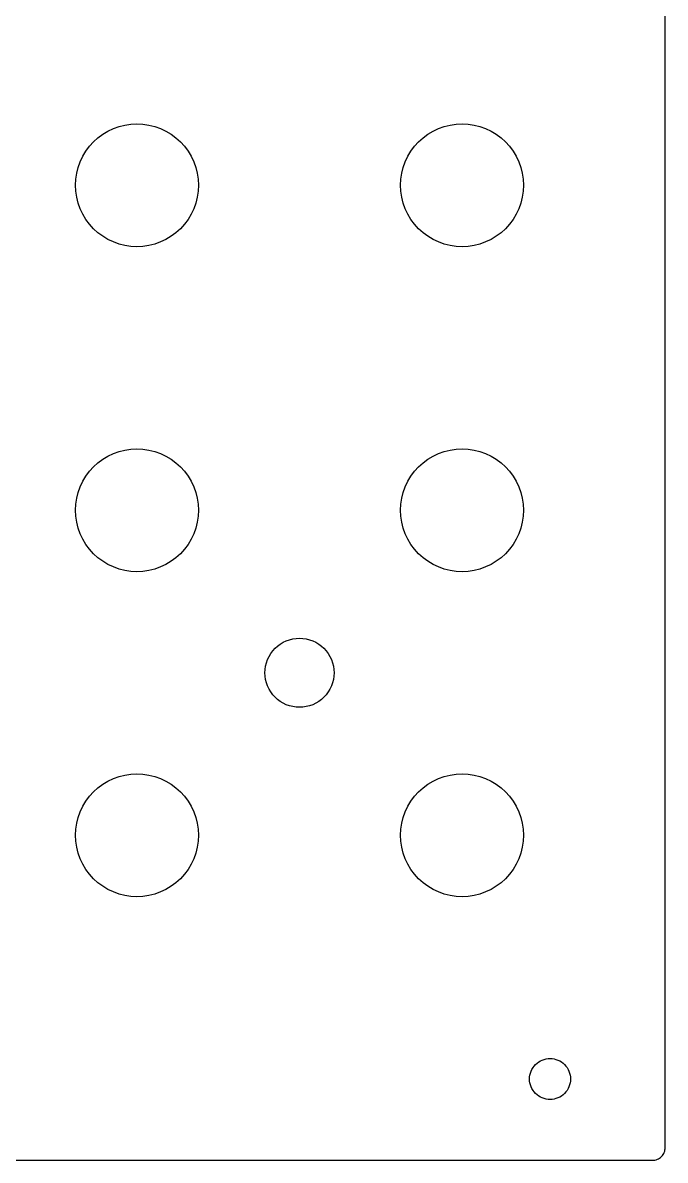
# Model space of a CAD drawing. Header units: metres. Extents: x 0 to 108, y 0 to 178.
# Drawn here: x 57.8 to 108, y 0 to 88.9 of the extents above; entities that cross this region are included whole.
import ezdxf

# ---------------------------------------------------------------- set-up
doc = ezdxf.new("R2010")
doc.units = ezdxf.units.M

msp = doc.modelspace()

# ---------------------------------------------------------------- linework, layer by layer
for p, q in [((107.95, 1), (107.95, 176.8)), ((65.2816, 80.7933), (65.7386, 80.9078)), ((65.7386, 80.9078), (66.2045, 80.9769)), ((66.2045, 80.9769), (66.675, 81)), ((66.675, 81), (67.1455, 80.9769)), ((67.1455, 80.9769), (67.6114, 80.9078)), ((67.6114, 80.9078), (68.0684, 80.7933)), ((90.6816, 80.7933), (91.1386, 80.9078)), ((91.1386, 80.9078), (91.6045, 80.9769)), ((91.6045, 80.9769), (92.075, 81)), ((92.075, 81), (92.5455, 80.9769)), ((92.5455, 80.9769), (93.0114, 80.9078)), ((93.0114, 80.9078), (93.4684, 80.7933)), ((63.6299, 79.9104), (64.0083, 80.191)), ((64.0083, 80.191), (64.4123, 80.4332)), ((64.4123, 80.4332), (64.8381, 80.6346)), ((64.8381, 80.6346), (65.2816, 80.7933)), ((68.0684, 80.7933), (68.5119, 80.6346)), ((68.5119, 80.6346), (68.9377, 80.4332)), ((68.9377, 80.4332), (69.3417, 80.191)), ((69.3417, 80.191), (69.7201, 79.9104)), ((89.0299, 79.9104), (89.4082, 80.191)), ((89.4082, 80.191), (89.8123, 80.4332)), ((89.8123, 80.4332), (90.2381, 80.6346)), ((90.2381, 80.6346), (90.6816, 80.7933)), ((93.4684, 80.7933), (93.9119, 80.6346)), ((93.9119, 80.6346), (94.3377, 80.4332)), ((94.3377, 80.4332), (94.7417, 80.191)), ((94.7417, 80.191), (95.1201, 79.9104)), ((62.6839, 78.8667), (62.9645, 79.2451)), ((62.9645, 79.2451), (63.2809, 79.5941)), ((63.2809, 79.5941), (63.6299, 79.9104)), ((69.7201, 79.9104), (70.0691, 79.5941)), ((70.0691, 79.5941), (70.3854, 79.2451)), ((70.3854, 79.2451), (70.666, 78.8667)), ((88.0839, 78.8667), (88.3645, 79.2451)), ((88.3645, 79.2451), (88.6809, 79.5941)), ((88.6809, 79.5941), (89.0299, 79.9104)), ((95.1201, 79.9104), (95.4691, 79.5941)), ((95.4691, 79.5941), (95.7854, 79.2451)), ((95.7854, 79.2451), (96.066, 78.8667)), ((62.2404, 78.0369), (62.4418, 78.4627)), ((62.4418, 78.4627), (62.6839, 78.8667)), ((70.666, 78.8667), (70.9082, 78.4627)), ((70.9082, 78.4627), (71.1096, 78.0369)), ((87.6404, 78.0369), (87.8418, 78.4627)), ((87.8418, 78.4627), (88.0839, 78.8667)), ((96.066, 78.8667), (96.3082, 78.4627)), ((96.3082, 78.4627), (96.5096, 78.0369)), ((61.9672, 77.1364), (62.0817, 77.5934)), ((62.0817, 77.5934), (62.2404, 78.0369)), ((71.1096, 78.0369), (71.2683, 77.5934)), ((71.2683, 77.5934), (71.3828, 77.1364)), ((87.3672, 77.1364), (87.4817, 77.5934)), ((87.4817, 77.5934), (87.6404, 78.0369)), ((96.5096, 78.0369), (96.6683, 77.5934)), ((96.6683, 77.5934), (96.7828, 77.1364)), ((61.875, 76.2), (61.8981, 76.6705)), ((61.8981, 76.6705), (61.9672, 77.1364)), ((71.3828, 77.1364), (71.4519, 76.6705)), ((71.4519, 76.6705), (71.475, 76.2)), ((87.275, 76.2), (87.2981, 76.6705)), ((87.2981, 76.6705), (87.3672, 77.1364)), ((96.7828, 77.1364), (96.8519, 76.6705)), ((96.8519, 76.6705), (96.875, 76.2)), ((61.8981, 75.7295), (61.875, 76.2)), ((61.9672, 75.2636), (61.8981, 75.7295)), ((71.4519, 75.7295), (71.3828, 75.2636)), ((71.475, 76.2), (71.4519, 75.7295)), ((87.2981, 75.7295), (87.275, 76.2)), ((87.3672, 75.2636), (87.2981, 75.7295)), ((96.8519, 75.7295), (96.7828, 75.2636)), ((96.875, 76.2), (96.8519, 75.7295)), ((62.0817, 74.8066), (61.9672, 75.2636)), ((62.2404, 74.3631), (62.0817, 74.8066)), ((71.2683, 74.8066), (71.1096, 74.3631)), ((71.3828, 75.2636), (71.2683, 74.8066)), ((87.4817, 74.8066), (87.3672, 75.2636)), ((87.6404, 74.3631), (87.4817, 74.8066)), ((96.6683, 74.8066), (96.5096, 74.3631)), ((96.7828, 75.2636), (96.6683, 74.8066)), ((62.4418, 73.9373), (62.2404, 74.3631)), ((62.6839, 73.5332), (62.4418, 73.9373)), ((70.9082, 73.9373), (70.666, 73.5332)), ((71.1096, 74.3631), (70.9082, 73.9373)), ((87.8418, 73.9373), (87.6404, 74.3631)), ((88.0839, 73.5332), (87.8418, 73.9373)), ((96.3082, 73.9373), (96.066, 73.5332)), ((96.5096, 74.3631), (96.3082, 73.9373)), ((62.9645, 73.1549), (62.6839, 73.5332)), ((63.2809, 72.8059), (62.9645, 73.1549)), ((70.3854, 73.1549), (70.0691, 72.8059)), ((70.666, 73.5332), (70.3854, 73.1549)), ((88.3645, 73.1549), (88.0839, 73.5332)), ((88.6809, 72.8059), (88.3645, 73.1549)), ((95.7854, 73.1549), (95.4691, 72.8059)), ((96.066, 73.5332), (95.7854, 73.1549)), ((63.6299, 72.4895), (63.2809, 72.8059)), ((64.0083, 72.2089), (63.6299, 72.4895)), ((64.4123, 71.9668), (64.0083, 72.2089)), ((69.3417, 72.2089), (68.9377, 71.9668)), ((69.7201, 72.4895), (69.3417, 72.2089)), ((70.0691, 72.8059), (69.7201, 72.4895)), ((89.0299, 72.4895), (88.6809, 72.8059)), ((89.4082, 72.2089), (89.0299, 72.4895)), ((89.8123, 71.9668), (89.4082, 72.2089)), ((94.7417, 72.2089), (94.3377, 71.9668)), ((95.1201, 72.4895), (94.7417, 72.2089)), ((95.4691, 72.8059), (95.1201, 72.4895)), ((64.8381, 71.7654), (64.4123, 71.9668)), ((65.2816, 71.6067), (64.8381, 71.7654)), ((65.7386, 71.4922), (65.2816, 71.6067)), ((66.2045, 71.4231), (65.7386, 71.4922)), ((66.675, 71.4), (66.2045, 71.4231)), ((67.1455, 71.4231), (66.675, 71.4)), ((67.6114, 71.4922), (67.1455, 71.4231)), ((68.0684, 71.6067), (67.6114, 71.4922)), ((68.5119, 71.7654), (68.0684, 71.6067)), ((68.9377, 71.9668), (68.5119, 71.7654)), ((90.2381, 71.7654), (89.8123, 71.9668)), ((90.6816, 71.6067), (90.2381, 71.7654)), ((91.1386, 71.4922), (90.6816, 71.6067)), ((91.6045, 71.4231), (91.1386, 71.4922)), ((92.075, 71.4), (91.6045, 71.4231)), ((92.5455, 71.4231), (92.075, 71.4)), ((93.0114, 71.4922), (92.5455, 71.4231)), ((93.4684, 71.6067), (93.0114, 71.4922)), ((93.9119, 71.7654), (93.4684, 71.6067)), ((94.3377, 71.9668), (93.9119, 71.7654)), ((64.4123, 55.0332), (64.8381, 55.2346)), ((64.8381, 55.2346), (65.2816, 55.3933)), ((65.2816, 55.3933), (65.7386, 55.5078)), ((65.7386, 55.5078), (66.2045, 55.5769)), ((66.2045, 55.5769), (66.675, 55.6)), ((66.675, 55.6), (67.1455, 55.5769)), ((67.1455, 55.5769), (67.6114, 55.5078)), ((67.6114, 55.5078), (68.0684, 55.3933)), ((68.0684, 55.3933), (68.5119, 55.2346)), ((68.5119, 55.2346), (68.9377, 55.0332)), ((89.8123, 55.0332), (90.2381, 55.2346)), ((90.2381, 55.2346), (90.6816, 55.3933)), ((90.6816, 55.3933), (91.1386, 55.5078)), ((91.1386, 55.5078), (91.6045, 55.5769)), ((91.6045, 55.5769), (92.075, 55.6)), ((92.075, 55.6), (92.5455, 55.5769)), ((92.5455, 55.5769), (93.0114, 55.5078)), ((93.0114, 55.5078), (93.4684, 55.3933)), ((93.4684, 55.3933), (93.9119, 55.2346)), ((93.9119, 55.2346), (94.3377, 55.0332)), ((63.2809, 54.1941), (63.6299, 54.5104)), ((63.6299, 54.5104), (64.0083, 54.791)), ((64.0083, 54.791), (64.4123, 55.0332)), ((68.9377, 55.0332), (69.3417, 54.791)), ((69.3417, 54.791), (69.7201, 54.5104)), ((69.7201, 54.5104), (70.0691, 54.1941)), ((88.6809, 54.1941), (89.0299, 54.5104)), ((89.0299, 54.5104), (89.4082, 54.791)), ((89.4082, 54.791), (89.8123, 55.0332)), ((94.3377, 55.0332), (94.7417, 54.791)), ((94.7417, 54.791), (95.1201, 54.5104)), ((95.1201, 54.5104), (95.4691, 54.1941)), ((62.4418, 53.0627), (62.6839, 53.4667)), ((62.6839, 53.4667), (62.9645, 53.8451)), ((62.9645, 53.8451), (63.2809, 54.1941)), ((70.0691, 54.1941), (70.3854, 53.8451)), ((70.3854, 53.8451), (70.666, 53.4667)), ((70.666, 53.4667), (70.9082, 53.0627)), ((87.8418, 53.0627), (88.0839, 53.4667)), ((88.0839, 53.4667), (88.3645, 53.8451)), ((88.3645, 53.8451), (88.6809, 54.1941)), ((95.4691, 54.1941), (95.7854, 53.8451)), ((95.7854, 53.8451), (96.066, 53.4667)), ((96.066, 53.4667), (96.3082, 53.0627)), ((62.0817, 52.1934), (62.2404, 52.6369)), ((62.2404, 52.6369), (62.4418, 53.0627)), ((70.9082, 53.0627), (71.1096, 52.6369)), ((71.1096, 52.6369), (71.2683, 52.1934)), ((87.4817, 52.1934), (87.6404, 52.6369)), ((87.6404, 52.6369), (87.8418, 53.0627)), ((96.3082, 53.0627), (96.5096, 52.6369)), ((96.5096, 52.6369), (96.6683, 52.1934)), ((61.8981, 51.2705), (61.9672, 51.7364)), ((61.9672, 51.7364), (62.0817, 52.1934)), ((71.2683, 52.1934), (71.3828, 51.7364)), ((71.3828, 51.7364), (71.4519, 51.2705)), ((87.2981, 51.2705), (87.3672, 51.7364)), ((87.3672, 51.7364), (87.4817, 52.1934)), ((96.6683, 52.1934), (96.7828, 51.7364)), ((96.7828, 51.7364), (96.8519, 51.2705)), ((61.875, 50.8), (61.8981, 51.2705)), ((61.8981, 50.3295), (61.875, 50.8)), ((71.4519, 51.2705), (71.475, 50.8)), ((71.475, 50.8), (71.4519, 50.3295)), ((87.275, 50.8), (87.2981, 51.2705)), ((87.2981, 50.3295), (87.275, 50.8)), ((96.8519, 51.2705), (96.875, 50.8)), ((96.875, 50.8), (96.8519, 50.3295)), ((61.9672, 49.8636), (61.8981, 50.3295)), ((62.0817, 49.4066), (61.9672, 49.8636)), ((71.3828, 49.8636), (71.2683, 49.4066)), ((71.4519, 50.3295), (71.3828, 49.8636)), ((87.3672, 49.8636), (87.2981, 50.3295)), ((87.4817, 49.4066), (87.3672, 49.8636)), ((96.7828, 49.8636), (96.6683, 49.4066)), ((96.8519, 50.3295), (96.7828, 49.8636)), ((62.2404, 48.9631), (62.0817, 49.4066)), ((62.4418, 48.5373), (62.2404, 48.9631)), ((71.1096, 48.9631), (70.9082, 48.5373)), ((71.2683, 49.4066), (71.1096, 48.9631)), ((87.6404, 48.9631), (87.4817, 49.4066)), ((87.8418, 48.5373), (87.6404, 48.9631)), ((96.5096, 48.9631), (96.3082, 48.5373)), ((96.6683, 49.4066), (96.5096, 48.9631)), ((62.6839, 48.1333), (62.4418, 48.5373)), ((62.9645, 47.7549), (62.6839, 48.1333)), ((70.666, 48.1333), (70.3854, 47.7549)), ((70.9082, 48.5373), (70.666, 48.1333)), ((88.0839, 48.1333), (87.8418, 48.5373)), ((88.3645, 47.7549), (88.0839, 48.1333)), ((96.066, 48.1333), (95.7854, 47.7549)), ((96.3082, 48.5373), (96.066, 48.1333)), ((63.2809, 47.4059), (62.9645, 47.7549)), ((63.6299, 47.0895), (63.2809, 47.4059)), ((70.0691, 47.4059), (69.7201, 47.0895)), ((70.3854, 47.7549), (70.0691, 47.4059)), ((88.6809, 47.4059), (88.3645, 47.7549)), ((89.0299, 47.0895), (88.6809, 47.4059)), ((95.4691, 47.4059), (95.1201, 47.0895)), ((95.7854, 47.7549), (95.4691, 47.4059)), ((64.0083, 46.8089), (63.6299, 47.0895)), ((64.4123, 46.5668), (64.0083, 46.8089)), ((64.8381, 46.3654), (64.4123, 46.5668)), ((65.2816, 46.2067), (64.8381, 46.3654)), ((68.5119, 46.3654), (68.0684, 46.2067)), ((68.9377, 46.5668), (68.5119, 46.3654)), ((69.3417, 46.8089), (68.9377, 46.5668)), ((69.7201, 47.0895), (69.3417, 46.8089)), ((89.4082, 46.8089), (89.0299, 47.0895)), ((89.8123, 46.5668), (89.4082, 46.8089)), ((90.2381, 46.3654), (89.8123, 46.5668)), ((90.6816, 46.2067), (90.2381, 46.3654)), ((93.9119, 46.3654), (93.4684, 46.2067)), ((94.3377, 46.5668), (93.9119, 46.3654)), ((94.7417, 46.8089), (94.3377, 46.5668)), ((95.1201, 47.0895), (94.7417, 46.8089)), ((65.7386, 46.0922), (65.2816, 46.2067)), ((66.2045, 46.0231), (65.7386, 46.0922)), ((66.675, 46), (66.2045, 46.0231)), ((67.1455, 46.0231), (66.675, 46)), ((67.6114, 46.0922), (67.1455, 46.0231)), ((68.0684, 46.2067), (67.6114, 46.0922)), ((91.1386, 46.0922), (90.6816, 46.2067)), ((91.6045, 46.0231), (91.1386, 46.0922)), ((92.075, 46), (91.6045, 46.0231)), ((92.5455, 46.0231), (92.075, 46)), ((93.0114, 46.0922), (92.5455, 46.0231)), ((93.4684, 46.2067), (93.0114, 46.0922)), ((77.2879, 39.8129), (77.4658, 40.0092)), ((77.4658, 40.0092), (77.6621, 40.1871)), ((77.6621, 40.1871), (77.875, 40.345)), ((77.875, 40.345), (78.1022, 40.4812)), ((78.1022, 40.4812), (78.3418, 40.5945)), ((78.3418, 40.5945), (78.5912, 40.6837)), ((78.5912, 40.6837), (78.8483, 40.7481)), ((78.8483, 40.7481), (79.1104, 40.787)), ((79.1104, 40.787), (79.375, 40.8)), ((79.375, 40.8), (79.6396, 40.787)), ((79.6396, 40.787), (79.9017, 40.7481)), ((79.9017, 40.7481), (80.1588, 40.6837)), ((80.1588, 40.6837), (80.4082, 40.5945)), ((80.4082, 40.5945), (80.6478, 40.4812)), ((80.6478, 40.4812), (80.875, 40.345)), ((80.875, 40.345), (81.0879, 40.1871)), ((81.0879, 40.1871), (81.2842, 40.0092)), ((81.2842, 40.0092), (81.4621, 39.8129)), ((76.7913, 38.8838), (76.8805, 39.1332)), ((76.8805, 39.1332), (76.9938, 39.3728)), ((76.9938, 39.3728), (77.13, 39.6)), ((77.13, 39.6), (77.2879, 39.8129)), ((81.4621, 39.8129), (81.62, 39.6)), ((81.62, 39.6), (81.7562, 39.3728)), ((81.7562, 39.3728), (81.8695, 39.1332)), ((81.8695, 39.1332), (81.9587, 38.8838)), ((76.675, 38.1), (76.688, 38.3646)), ((76.688, 38.3646), (76.7269, 38.6267)), ((76.7269, 38.6267), (76.7913, 38.8838)), ((81.9587, 38.8838), (82.0231, 38.6267)), ((82.0231, 38.6267), (82.062, 38.3646)), ((82.062, 38.3646), (82.075, 38.1)), ((76.688, 37.8353), (76.675, 38.1)), ((76.7269, 37.5732), (76.688, 37.8353)), ((76.7913, 37.3162), (76.7269, 37.5732)), ((82.0231, 37.5732), (81.9587, 37.3162)), ((82.062, 37.8353), (82.0231, 37.5732)), ((82.075, 38.1), (82.062, 37.8353)), ((76.8805, 37.0667), (76.7913, 37.3162)), ((76.9938, 36.8272), (76.8805, 37.0667)), ((77.13, 36.6), (76.9938, 36.8272)), ((77.2879, 36.3871), (77.13, 36.6)), ((81.62, 36.6), (81.4621, 36.3871)), ((81.7562, 36.8272), (81.62, 36.6)), ((81.8695, 37.0667), (81.7562, 36.8272)), ((81.9587, 37.3162), (81.8695, 37.0667)), ((77.4658, 36.1908), (77.2879, 36.3871)), ((77.6621, 36.0129), (77.4658, 36.1908)), ((77.875, 35.855), (77.6621, 36.0129)), ((78.1022, 35.7188), (77.875, 35.855)), ((78.3418, 35.6055), (78.1022, 35.7188)), ((78.5912, 35.5163), (78.3418, 35.6055)), ((80.4082, 35.6055), (80.1588, 35.5163)), ((80.6478, 35.7188), (80.4082, 35.6055)), ((80.875, 35.855), (80.6478, 35.7188)), ((81.0879, 36.0129), (80.875, 35.855)), ((81.2842, 36.1908), (81.0879, 36.0129)), ((81.4621, 36.3871), (81.2842, 36.1908)), ((78.8483, 35.4519), (78.5912, 35.5163)), ((79.1104, 35.413), (78.8483, 35.4519)), ((79.375, 35.4), (79.1104, 35.413)), ((79.6396, 35.413), (79.375, 35.4)), ((79.9017, 35.4519), (79.6396, 35.413)), ((80.1588, 35.5163), (79.9017, 35.4519)), ((63.6299, 29.1104), (64.0083, 29.3911)), ((64.0083, 29.3911), (64.4123, 29.6332)), ((64.4123, 29.6332), (64.8381, 29.8346)), ((64.8381, 29.8346), (65.2816, 29.9933)), ((65.2816, 29.9933), (65.7386, 30.1078)), ((65.7386, 30.1078), (66.2045, 30.1769)), ((66.2045, 30.1769), (66.675, 30.2)), ((66.675, 30.2), (67.1455, 30.1769)), ((67.1455, 30.1769), (67.6114, 30.1078)), ((67.6114, 30.1078), (68.0684, 29.9933)), ((68.0684, 29.9933), (68.5119, 29.8346)), ((68.5119, 29.8346), (68.9377, 29.6332)), ((68.9377, 29.6332), (69.3417, 29.3911)), ((69.3417, 29.3911), (69.7201, 29.1104)), ((89.0299, 29.1104), (89.4082, 29.3911)), ((89.4082, 29.3911), (89.8123, 29.6332)), ((89.8123, 29.6332), (90.2381, 29.8346)), ((90.2381, 29.8346), (90.6816, 29.9933)), ((90.6816, 29.9933), (91.1386, 30.1078)), ((91.1386, 30.1078), (91.6045, 30.1769)), ((91.6045, 30.1769), (92.075, 30.2)), ((92.075, 30.2), (92.5455, 30.1769)), ((92.5455, 30.1769), (93.0114, 30.1078)), ((93.0114, 30.1078), (93.4684, 29.9933)), ((93.4684, 29.9933), (93.9119, 29.8346)), ((93.9119, 29.8346), (94.3377, 29.6332)), ((94.3377, 29.6332), (94.7417, 29.3911)), ((94.7417, 29.3911), (95.1201, 29.1104)), ((62.9645, 28.4451), (63.2809, 28.7941)), ((63.2809, 28.7941), (63.6299, 29.1104)), ((69.7201, 29.1104), (70.0691, 28.7941)), ((70.0691, 28.7941), (70.3854, 28.4451)), ((88.3645, 28.4451), (88.6809, 28.7941)), ((88.6809, 28.7941), (89.0299, 29.1104)), ((95.1201, 29.1104), (95.4691, 28.7941)), ((95.4691, 28.7941), (95.7854, 28.4451)), ((62.2404, 27.2369), (62.4418, 27.6627)), ((62.4418, 27.6627), (62.6839, 28.0667)), ((62.6839, 28.0667), (62.9645, 28.4451)), ((70.3854, 28.4451), (70.666, 28.0667)), ((70.666, 28.0667), (70.9082, 27.6627)), ((70.9082, 27.6627), (71.1096, 27.2369)), ((87.6404, 27.2369), (87.8418, 27.6627)), ((87.8418, 27.6627), (88.0839, 28.0667)), ((88.0839, 28.0667), (88.3645, 28.4451)), ((95.7854, 28.4451), (96.066, 28.0667)), ((96.066, 28.0667), (96.3082, 27.6627)), ((96.3082, 27.6627), (96.5096, 27.2369)), ((61.9672, 26.3364), (62.0817, 26.7934)), ((62.0817, 26.7934), (62.2404, 27.2369)), ((71.1096, 27.2369), (71.2683, 26.7934)), ((71.2683, 26.7934), (71.3828, 26.3364)), ((87.3672, 26.3364), (87.4817, 26.7934)), ((87.4817, 26.7934), (87.6404, 27.2369)), ((96.5096, 27.2369), (96.6683, 26.7934)), ((96.6683, 26.7934), (96.7828, 26.3364)), ((61.875, 25.4), (61.8981, 25.8705)), ((61.8981, 25.8705), (61.9672, 26.3364)), ((71.3828, 26.3364), (71.4519, 25.8705)), ((71.4519, 25.8705), (71.475, 25.4)), ((87.275, 25.4), (87.2981, 25.8705)), ((87.2981, 25.8705), (87.3672, 26.3364)), ((96.7828, 26.3364), (96.8519, 25.8705)), ((96.8519, 25.8705), (96.875, 25.4)), ((61.8981, 24.9295), (61.875, 25.4)), ((61.9672, 24.4636), (61.8981, 24.9295)), ((71.4519, 24.9295), (71.3828, 24.4636)), ((71.475, 25.4), (71.4519, 24.9295)), ((87.2981, 24.9295), (87.275, 25.4)), ((87.3672, 24.4636), (87.2981, 24.9295)), ((96.8519, 24.9295), (96.7828, 24.4636)), ((96.875, 25.4), (96.8519, 24.9295)), ((62.0817, 24.0066), (61.9672, 24.4636)), ((62.2404, 23.5631), (62.0817, 24.0066)), ((71.2683, 24.0066), (71.1096, 23.5631)), ((71.3828, 24.4636), (71.2683, 24.0066)), ((87.4817, 24.0066), (87.3672, 24.4636)), ((87.6404, 23.5631), (87.4817, 24.0066)), ((96.6683, 24.0066), (96.5096, 23.5631)), ((96.7828, 24.4636), (96.6683, 24.0066)), ((62.4418, 23.1373), (62.2404, 23.5631)), ((62.6839, 22.7333), (62.4418, 23.1373)), ((70.9082, 23.1373), (70.666, 22.7333)), ((71.1096, 23.5631), (70.9082, 23.1373)), ((87.8418, 23.1373), (87.6404, 23.5631)), ((88.0839, 22.7333), (87.8418, 23.1373)), ((96.3082, 23.1373), (96.066, 22.7333)), ((96.5096, 23.5631), (96.3082, 23.1373)), ((62.9645, 22.3549), (62.6839, 22.7333)), ((63.2809, 22.0059), (62.9645, 22.3549)), ((70.3854, 22.3549), (70.0691, 22.0059)), ((70.666, 22.7333), (70.3854, 22.3549)), ((88.3645, 22.3549), (88.0839, 22.7333)), ((88.6809, 22.0059), (88.3645, 22.3549)), ((95.7854, 22.3549), (95.4691, 22.0059)), ((96.066, 22.7333), (95.7854, 22.3549)), ((63.6299, 21.6895), (63.2809, 22.0059)), ((64.0083, 21.4089), (63.6299, 21.6895)), ((64.4123, 21.1668), (64.0083, 21.4089)), ((69.3417, 21.4089), (68.9377, 21.1668)), ((69.7201, 21.6895), (69.3417, 21.4089)), ((70.0691, 22.0059), (69.7201, 21.6895)), ((89.0299, 21.6895), (88.6809, 22.0059)), ((89.4082, 21.4089), (89.0299, 21.6895)), ((89.8123, 21.1668), (89.4082, 21.4089)), ((94.7417, 21.4089), (94.3377, 21.1668)), ((95.1201, 21.6895), (94.7417, 21.4089)), ((95.4691, 22.0059), (95.1201, 21.6895)), ((64.8381, 20.9654), (64.4123, 21.1668)), ((65.2816, 20.8067), (64.8381, 20.9654)), ((65.7386, 20.6922), (65.2816, 20.8067)), ((66.2045, 20.6231), (65.7386, 20.6922)), ((66.675, 20.6), (66.2045, 20.6231)), ((67.1455, 20.6231), (66.675, 20.6)), ((67.6114, 20.6922), (67.1455, 20.6231)), ((68.0684, 20.8067), (67.6114, 20.6922)), ((68.5119, 20.9654), (68.0684, 20.8067)), ((68.9377, 21.1668), (68.5119, 20.9654)), ((90.2381, 20.9654), (89.8123, 21.1668)), ((90.6816, 20.8067), (90.2381, 20.9654)), ((91.1386, 20.6922), (90.6816, 20.8067)), ((91.6045, 20.6231), (91.1386, 20.6922)), ((92.075, 20.6), (91.6045, 20.6231)), ((92.5455, 20.6231), (92.075, 20.6)), ((93.0114, 20.6922), (92.5455, 20.6231)), ((93.4684, 20.8067), (93.0114, 20.6922)), ((93.9119, 20.9654), (93.4684, 20.8067)), ((94.3377, 21.1668), (93.9119, 20.9654)), ((97.5389, 7.10423), (97.6196, 7.23891)), ((97.6196, 7.23891), (97.7132, 7.36504)), ((97.7132, 7.36504), (97.8186, 7.48137)), ((97.8186, 7.48137), (97.935, 7.58682)), ((97.935, 7.58682), (98.0611, 7.68036)), ((98.0611, 7.68036), (98.1958, 7.76108)), ((98.1958, 7.76108), (98.3377, 7.8282)), ((98.3377, 7.8282), (98.4855, 7.8811)), ((98.4855, 7.8811), (98.6378, 7.91925)), ((98.6378, 7.91925), (98.7932, 7.94229)), ((98.7932, 7.94229), (98.95, 7.95)), ((98.95, 7.95), (99.1068, 7.94229)), ((99.1068, 7.94229), (99.2621, 7.91925)), ((99.2621, 7.91925), (99.4144, 7.8811)), ((99.4144, 7.8811), (99.5623, 7.8282)), ((99.5623, 7.8282), (99.7042, 7.76108)), ((99.7042, 7.76108), (99.8389, 7.68036)), ((99.8389, 7.68036), (99.965, 7.58682)), ((99.965, 7.58682), (100.081, 7.48137)), ((100.081, 7.48137), (100.187, 7.36504)), ((100.187, 7.36504), (100.28, 7.23891)), ((100.28, 7.23891), (100.361, 7.10423)), ((97.35, 6.35001), (97.3577, 6.50684)), ((97.3577, 6.19318), (97.35, 6.35001)), ((97.3577, 6.50684), (97.3807, 6.66214)), ((97.3807, 6.66214), (97.4189, 6.81445)), ((97.4189, 6.81445), (97.4718, 6.9623)), ((97.4718, 6.9623), (97.5389, 7.10423)), ((100.361, 7.10423), (100.428, 6.9623)), ((100.428, 6.9623), (100.481, 6.81445)), ((100.481, 6.81445), (100.519, 6.66214)), ((100.519, 6.66214), (100.542, 6.50684)), ((100.542, 6.50684), (100.55, 6.35001)), ((100.55, 6.35001), (100.542, 6.19318)), ((97.3807, 6.03786), (97.3577, 6.19318)), ((97.4189, 5.88554), (97.3807, 6.03786)), ((97.4718, 5.7377), (97.4189, 5.88554)), ((97.5389, 5.59576), (97.4718, 5.7377)), ((97.6196, 5.46109), (97.5389, 5.59576)), ((97.7132, 5.33498), (97.6196, 5.46109)), ((97.8186, 5.21863), (97.7132, 5.33498)), ((100.187, 5.33498), (100.081, 5.21863)), ((100.28, 5.46109), (100.187, 5.33498)), ((100.361, 5.59576), (100.28, 5.46109)), ((100.428, 5.7377), (100.361, 5.59576)), ((100.481, 5.88554), (100.428, 5.7377)), ((100.519, 6.03786), (100.481, 5.88554)), ((100.542, 6.19318), (100.519, 6.03786)), ((97.935, 5.11319), (97.8186, 5.21863)), ((98.0611, 5.01965), (97.935, 5.11319)), ((98.1958, 4.93893), (98.0611, 5.01965)), ((98.3377, 4.8718), (98.1958, 4.93893)), ((98.4855, 4.81889), (98.3377, 4.8718)), ((98.6378, 4.78075), (98.4855, 4.81889)), ((98.7932, 4.75771), (98.6378, 4.78075)), ((98.95, 4.75), (98.7932, 4.75771)), ((99.1068, 4.75771), (98.95, 4.75)), ((99.2621, 4.78075), (99.1068, 4.75771)), ((99.4144, 4.81889), (99.2621, 4.78075)), ((99.5623, 4.8718), (99.4144, 4.81889)), ((99.7042, 4.93893), (99.5623, 4.8718)), ((99.8389, 5.01965), (99.7042, 4.93893)), ((99.965, 5.11319), (99.8389, 5.01965)), ((100.081, 5.21863), (99.965, 5.11319)), ((107.931, 0.8049), (107.945, 0.90198)), ((107.945, 0.90198), (107.95, 1)), ((1, 0), (106.95, 0)), ((106.95, 0), (107.048, 0.00481)), ((107.048, 0.00481), (107.145, 0.01921)), ((107.145, 0.01921), (107.24, 0.04304)), ((107.24, 0.04304), (107.333, 0.07611)), ((107.333, 0.07611), (107.421, 0.11807)), ((107.421, 0.11807), (107.506, 0.16852)), ((107.506, 0.16852), (107.584, 0.22697)), ((107.584, 0.22697), (107.657, 0.29289)), ((107.657, 0.29289), (107.723, 0.3656)), ((107.723, 0.3656), (107.781, 0.44443)), ((107.781, 0.44443), (107.832, 0.5286)), ((107.832, 0.5286), (107.874, 0.61731)), ((107.874, 0.61731), (107.907, 0.7097)), ((107.907, 0.7097), (107.931, 0.8049))]:
    msp.add_line(p, q)

doc.saveas('drawing.dxf')
